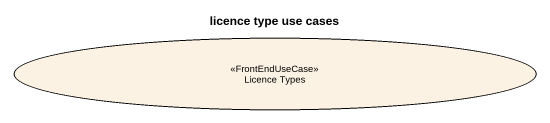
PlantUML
@startuml
title licence type use cases
usecase "Licence Types" as Licence_Types <<FrontEndUseCase>>
@enduml
